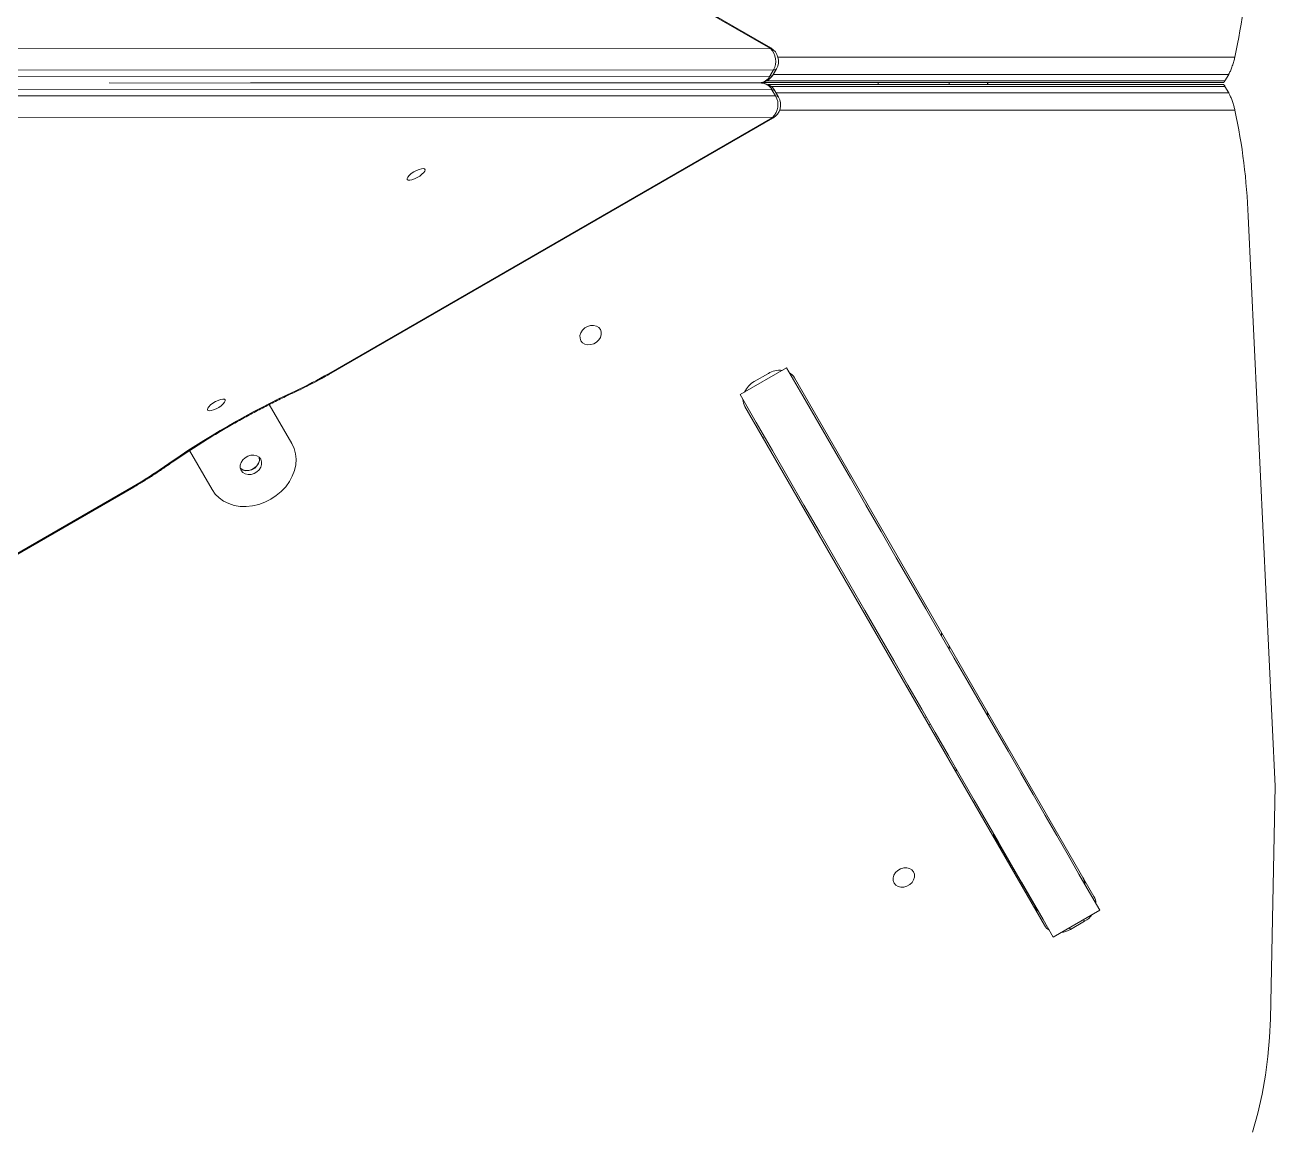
# Model space of a CAD drawing. Header units: millimetres. Extents: x 10684 to 26054, y -4768 to 6894.
# Drawn here: x 16969.7 to 17458.8, y -1271.8 to -839.7 of the extents above; entities that cross this region are included whole.
import ezdxf

# ---------------------------------------------------------------- set-up
doc = ezdxf.new("R2010")
doc.units = ezdxf.units.MM
doc.layers.add('DIKOM_ОБЪЕКТ', color=7, linetype='Continuous')

msp = doc.modelspace()

# ---------------------------------------------------------------- linework, layer by layer
at = {"layer": 'DIKOM_ОБЪЕКТ', "color": 7, "linetype": 'Continuous', "lineweight": 15}
for p, q in [((17261.528, -848.703), (17087.764, -748.38)), ((17261.366, -848.984), (17087.602, -748.661)), ((16691.681, -849.19), (17261.366, -848.984)), ((17264.304, -852.274), (17443.136, -852.274)), ((16691.477, -860.004), (17261.162, -859.798)), ((17262.581, -857.34), (16692.896, -857.547)), ((17261.162, -859.798), (17262.581, -857.34)), ((17262.305, -859.356), (17263.724, -856.899)), ((17440.713, -859.103), (17262.451, -859.103)), ((17440.713, -859.103), (17439.272, -861.6)), ((17262.002, -865.059), (16692.317, -864.853)), ((17257.951, -862.501), (17002.612, -862.408)), ((17057.975, -862.428), (17257.111, -862.356)), ((17258.133, -862.268), (17438.706, -862.268)), ((17260.025, -861.6), (17439.272, -861.6)), ((17438.695, -863.074), (17260.508, -863.074)), ((17439.272, -863.742), (17261.603, -863.742)), ((17263.421, -867.516), (17262.002, -865.059)), ((17264.564, -867.958), (17263.145, -865.501)), ((17303.508, -863.074), (17303.508, -862.268)), ((17331.291, -862.268), (17331.291, -863.074)), ((17346.291, -862.268), (17346.291, -863.074)), ((17346.336, -863.074), (17346.336, -862.268)), ((17346.337, -863.074), (17346.337, -862.268)), ((17346.454, -862.268), (17346.454, -863.074)), ((17440.713, -866.239), (17439.272, -863.742)), ((16693.736, -867.31), (17263.421, -867.516)), ((17263.571, -866.239), (17440.713, -866.239)), ((17443.136, -873.067), (17264.985, -873.067)), ((17262.206, -875.873), (16692.521, -875.666)), ((17088.442, -976.195), (17262.206, -875.873)), ((17088.604, -976.477), (17262.368, -876.154)), ((17458.842, -1137.556), (17448.34, -914.536)), ((17249.526, -984.375), (17267.713, -973.875)), ((17260.574, -976.11), (17255.031, -979.31)), ((17388.009, -1180.836), (17270.77, -977.771)), ((17065.274, -988.271), (17074.103, -1003.565)), ((17251.371, -988.971), (17368.61, -1192.036)), ((17258.446, -1001.226), (17259.052, -1000.876)), ((17042.926, -1021.565), (17034.097, -1006.272)), ((16620.788, -1246.195), (17012.055, -1020.298)), ((16620.95, -1246.477), (17012.217, -1020.579)), ((17328.3, -1078.816), (17328.3, -1077.416)), ((17331.292, -1083.999), (17331.292, -1082.599)), ((17346.294, -1109.982), (17346.294, -1108.582)), ((17346.333, -1108.651), (17346.333, -1110.051)), ((17346.339, -1110.061), (17346.339, -1108.66)), ((17346.451, -1110.255), (17346.451, -1108.855)), ((17322.312, -1110.445), (17321.706, -1110.795)), ((17323.959, -1113.298), (17323.353, -1113.648)), ((17333.156, -1130.627), (17333.762, -1130.277)), ((17457.064, -1228.623), (17458.842, -1137.556)), ((17365.971, -1186.345), (17348.718, -1156.463)), ((17372.076, -1196.639), (17390.263, -1186.139)), ((17378.398, -1192.989), (17378.807, -1193.696)), ((17378.807, -1193.696), (17384.349, -1190.496)), ((17384.349, -1190.496), (17383.941, -1189.789))]:
    msp.add_line(p, q, dxfattribs=at)
at = {"layer": 'DIKOM_ОБЪЕКТ', "color": 7, "linetype": 'Continuous', "lineweight": 15, "flags": 128}
for points in [[(17261.528, -848.703), (17261.501, -848.749), (17261.366, -848.984)], [(17261.162, -859.798), (17261.899, -859.682), (17262.305, -859.356)], [(17263.724, -856.899), (17263.318, -857.224), (17262.581, -857.34)], [(17263.145, -865.501), (17262.74, -865.175), (17262.002, -865.059)], [(17263.421, -867.516), (17264.158, -867.633), (17264.564, -867.958)], [(17262.206, -875.873), (17262.341, -876.107), (17262.368, -876.154)], [(17119.258, -900.203), (17119.604, -900.446), (17120.226, -900.489), (17121.07, -900.329), (17122.061, -899.98), (17123.111, -899.474), (17124.126, -898.854), (17125.017, -898.177), (17125.703, -897.502), (17126.125, -896.889), (17126.245, -896.393), (17126.051, -896.058), (17125.562, -895.913), (17124.82, -895.972), (17123.892, -896.229), (17122.86, -896.662), (17121.816, -897.231), (17120.853, -897.887), (17120.055, -898.571), (17119.495, -899.222), (17119.221, -899.783), (17119.258, -900.203)], [(17187.226, -963.269), (17187.887, -964.057), (17188.803, -964.603), (17189.9, -964.863), (17191.089, -964.815), (17192.273, -964.464), (17193.358, -963.838), (17194.255, -962.987), (17194.89, -961.981), (17195.214, -960.901), (17195.199, -959.835), (17194.847, -958.869), (17194.186, -958.081), (17193.27, -957.535), (17192.174, -957.276), (17190.985, -957.323), (17189.8, -957.674), (17188.715, -958.301), (17187.819, -959.151), (17187.183, -960.157), (17186.859, -961.237), (17186.874, -962.303), (17187.226, -963.269)], [(17088.442, -976.195), (17088.577, -976.43), (17088.604, -976.477)], [(17390.263, -1186.139), (17386.27, -1179.223), (17382.129, -1172.051), (17377.844, -1164.628), (17373.416, -1156.96), (17368.851, -1149.053), (17364.152, -1140.913), (17359.322, -1132.547), (17354.365, -1123.962), (17349.286, -1115.164), (17344.087, -1106.16), (17338.775, -1096.959), (17333.352, -1087.566), (17327.823, -1077.989), (17322.192, -1068.237), (17316.464, -1058.316), (17310.644, -1048.236), (17304.736, -1038.003), (17298.745, -1027.626), (17292.676, -1017.113), (17286.533, -1006.473), (17280.321, -995.715), (17274.046, -984.846), (17267.713, -973.875)], [(17075.314, -983.386), (17075.488, -983.236), (17075.63, -982.857)], [(17048.031, -986.407), (17047.686, -986.164), (17047.064, -986.121), (17046.22, -986.281), (17045.228, -986.629), (17044.179, -987.136), (17043.163, -987.755), (17042.273, -988.433), (17041.586, -989.108), (17041.165, -989.721), (17041.045, -990.217), (17041.239, -990.552), (17041.728, -990.697), (17042.47, -990.638), (17043.397, -990.381), (17044.429, -989.948), (17045.474, -989.379), (17046.437, -988.723), (17047.235, -988.039), (17047.795, -987.388), (17048.069, -986.827), (17048.031, -986.407)], [(17372.076, -1196.639), (17368.083, -1189.723), (17363.943, -1182.551), (17359.657, -1175.128), (17355.23, -1167.46), (17350.665, -1159.553), (17345.965, -1151.413), (17341.135, -1143.047), (17336.178, -1134.462), (17331.099, -1125.664), (17325.901, -1116.66), (17320.588, -1107.459), (17315.165, -1098.066), (17309.636, -1088.489), (17304.006, -1078.737), (17298.278, -1068.816), (17292.458, -1058.736), (17286.55, -1048.503), (17280.559, -1038.126), (17274.489, -1027.613), (17268.346, -1016.973), (17262.135, -1006.215), (17255.86, -995.346), (17249.526, -984.375)], [(17074.103, -1003.565), (17074.993, -1005.472), (17075.547, -1007.524), (17075.755, -1009.679), (17075.612, -1011.892), (17075.12, -1014.119), (17074.291, -1016.315), (17073.14, -1018.434), (17071.692, -1020.433), (17069.976, -1022.273), (17068.026, -1023.914), (17065.882, -1025.325), (17063.589, -1026.476), (17061.192, -1027.344), (17058.741, -1027.911), (17056.285, -1028.165), (17053.874, -1028.102), (17051.558, -1027.723), (17049.384, -1027.035), (17047.396, -1026.052), (17045.633, -1024.795), (17044.134, -1023.289), (17042.926, -1021.565)], [(17024.846, -1012.524), (17024.629, -1012.599), (17024.229, -1012.533)], [(17061.916, -1009.656), (17062.269, -1010.624), (17062.285, -1011.692), (17061.962, -1012.773), (17061.327, -1013.779), (17060.43, -1014.63), (17059.346, -1015.256), (17058.161, -1015.607), (17056.971, -1015.654), (17055.874, -1015.393), (17054.957, -1014.846), (17054.295, -1014.056), (17053.942, -1013.088), (17053.926, -1012.02), (17054.249, -1010.939), (17054.885, -1009.932), (17055.781, -1009.082), (17056.865, -1008.455), (17058.05, -1008.105), (17059.24, -1008.058), (17060.338, -1008.319), (17061.254, -1008.866), (17061.916, -1009.656)], [(17053.967, -1013.212), (17054.062, -1013.296), (17054.978, -1013.842), (17056.075, -1014.102), (17057.264, -1014.054), (17058.449, -1013.703), (17059.533, -1013.076), (17060.43, -1012.226), (17061.066, -1011.22), (17061.389, -1010.14), (17061.375, -1009.074), (17061.35, -1008.95)], [(17061.375, -1008.974), (17061.408, -1009.131), (17061.423, -1010.199), (17061.1, -1011.28), (17060.465, -1012.287), (17059.569, -1013.138), (17058.484, -1013.764), (17057.299, -1014.115), (17056.11, -1014.162), (17055.012, -1013.901), (17054.095, -1013.353), (17053.975, -1013.246)], [(17012.217, -1020.579), (17012.19, -1020.532), (17012.055, -1020.298)], [(17309.776, -1175.532), (17310.437, -1176.32), (17311.353, -1176.866), (17312.45, -1177.126), (17313.639, -1177.078), (17314.824, -1176.727), (17315.908, -1176.101), (17316.805, -1175.25), (17317.44, -1174.244), (17317.764, -1173.165), (17317.749, -1172.098), (17317.397, -1171.132), (17316.737, -1170.344), (17315.821, -1169.798), (17314.724, -1169.539), (17313.535, -1169.586), (17312.35, -1169.938), (17311.265, -1170.564), (17310.369, -1171.414), (17309.733, -1172.42), (17309.41, -1173.5), (17309.424, -1174.566), (17309.776, -1175.532)], [(17450.097, -1272.947), (17452.099, -1265.557), (17453.767, -1258.15), (17455.1, -1250.741), (17456.095, -1243.341), (17456.75, -1235.964), (17457.064, -1228.623)]]:
    msp.add_lwpolyline(points, dxfattribs=at)
at = {"layer": 'DIKOM_ОБЪЕКТ', "color": 7, "linetype": 'Continuous', "lineweight": 15}
for centre, radius, start, end in [((17208.838, -801.807), 239.672, 347.84432, 357.84834), ((17256.694, -853.93), 6.804, 329.92027, 46.63438), ((17258.528, -853.899), 6, 330, 60), ((17257.109, -856.356), 6, 270.02076, 330), ((17256.951, -857.615), 4.744, 271.94072, 332.60635), ((17257.949, -868.501), 6, 30, 89.97924), ((17257.791, -867.242), 4.744, 27.39366, 88.05928), ((17257.534, -870.927), 6.804, 313.36337, 30.08197), ((17259.368, -870.958), 6, 300, 30), ((17208.866, -923.531), 239.643, 2.15108, 12.15627), ((17007.593, -836.349), 161.535, 294.90956, 300.03313), ((17265.189, -983.902), 9.056, 85.03592, 120.6435), ((17265.938, -980.604), 5.601, 30.38662, 58.95656), ((17217, -1287.069), 335.456, 114.92466, 125.07526), ((17259.47, -987.203), 9.055, 119.35412, 154.9668), ((17256.233, -986.205), 5.594, 181.02773, 209.6343), ((16931.39, -880.392), 161.494, 299.96638, 305.09127), ((17331.588, -1131.42), 2.456, 345.58508, 27.73091), ((17346.297, -1156.89), 2.454, 345.55277, 27.74786), ((17378.823, -1176.11), 5.593, 1.02093, 29.63149), ((17383.147, -1183.602), 5.594, 1.0275, 29.63446), ((17369.108, -1181.72), 5.589, 210.35618, 238.98679), ((17379.682, -1182.334), 9.403, 299.7602, 324.06223), ((17373.441, -1189.203), 5.6, 210.38413, 238.95883), ((17374.072, -1185.574), 9.402, 275.93696, 300.24073)]:
    msp.add_arc(centre, radius, start, end, dxfattribs=at)
for points, knots in [([(17443.136, -852.274), (17443.006, -852.819), (17442.745, -853.91), (17442.159, -855.747), (17441.531, -857.416), (17441.033, -858.523), (17440.788, -858.967), (17440.713, -859.103)], [0, 0, 0, 0, 0.2341141, 0.4684648, 0.6951859, 0.9066132, 1, 1, 1, 1]), ([(17438.696, -863.098), (17438.701, -863.09), (17438.759, -862.992), (17438.977, -863.262), (17439.203, -863.629), (17439.272, -863.742)], [0, 0, 0, 0, 0.0585634, 0.7115807, 1, 1, 1, 1]), ([(17439.272, -861.6), (17439.123, -861.838), (17438.879, -862.231), (17438.754, -862.217), (17438.705, -862.212)], [0, 0, 0, 0, 0.6074204, 1, 1, 1, 1]), ([(17440.713, -866.239), (17440.877, -866.549), (17441.206, -867.168), (17441.776, -868.553), (17442.332, -870.118), (17442.816, -871.704), (17443.034, -872.634), (17443.136, -873.067)], [0, 0, 0, 0, 0.1967369, 0.3933016, 0.5957727, 0.8115799, 1, 1, 1, 1]), ([(17075.314, -983.386), (17075.976, -983.076), (17077.893, -982.178), (17081.074, -980.595), (17084.855, -978.605), (17087.35, -977.189), (17088.604, -976.477)], [0, 0, 0, 0, 0.1488405, 0.4315823, 0.7140559, 1, 1, 1, 1]), ([(17024.846, -1012.524), (17025.655, -1011.958), (17028.003, -1010.315), (17031.98, -1007.63), (17036.8, -1004.493), (17041.711, -1001.421), (17046.696, -998.421), (17051.741, -995.504), (17056.829, -992.678), (17061.945, -989.951), (17067.074, -987.334), (17071.535, -985.153), (17074.276, -983.871), (17075.314, -983.386)], [0, 0, 0, 0, 0.0518573, 0.1504342, 0.2490591, 0.3477233, 0.4464152, 0.5451207, 0.6438302, 0.7425285, 0.841205, 0.9398462, 1, 1, 1, 1]), ([(17012.217, -1020.579), (17012.865, -1020.201), (17014.743, -1019.107), (17017.804, -1017.229), (17021.385, -1014.921), (17023.686, -1013.327), (17024.846, -1012.524)], [0, 0, 0, 0, 0.14869, 0.4308892, 0.7132303, 1, 1, 1, 1])]:
    msp.add_open_spline(points, degree=3, knots=knots, dxfattribs=at)

doc.saveas('drawing.dxf')
